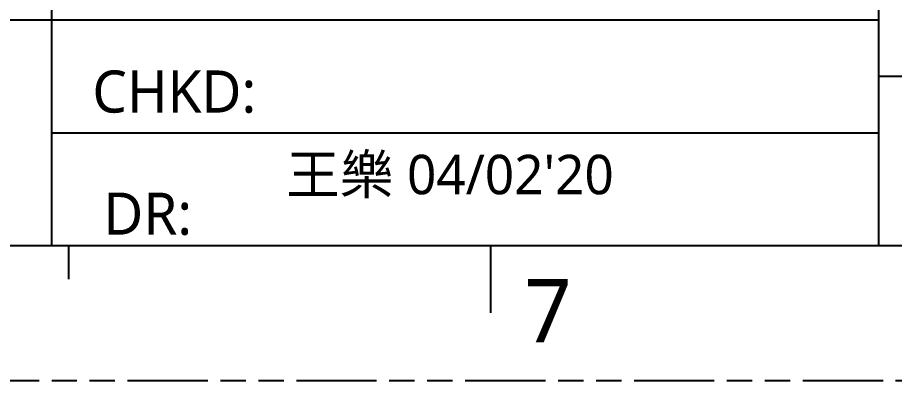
# Model space of a CAD drawing. Header units: millimetres. Extents: x 2296 to 3738, y 887 to 1467.
# Drawn here: x 3484.9 to 3588.9, y 886.6 to 929.6 of the extents above; entities that cross this region are included whole.
import ezdxf

# ---------------------------------------------------------------- set-up
doc = ezdxf.new("R2010")
doc.units = ezdxf.units.MM
doc.linetypes.add('PHANTOM', pattern=[29.5, 9.5, -1.5, 3, -1.5, 3, -1.5, 9.5])
doc.layers.add('02 Tray  平面圖', color=82, linetype='Continuous', lineweight=18)
doc.layers.add('07 標題及版別', color=140, linetype='Continuous')
doc.layers.add('0PAPERF', color=2, linetype='PHANTOM')
doc.styles.add('CHINE', font='')
doc.styles.get("Standard").update_dxf_attribs({"font": 'txt', "bigfont": 'gbcbig.shx'})
doc.styles.get('CHINE').set_extended_font_data('微軟正黑體')

msp = doc.modelspace()

# ---------------------------------------------------------------- linework, layer by layer
for p, q in [((3488.99559, 902.57464), (3488.99559, 994.57464)), ((3586.99559, 902.57464), (3586.99559, 966.57464)), ((3586.99559, 929.24131), (3438.99559, 929.24131)), ((3712.99559, 922.57464), (3586.99559, 922.57464)), ((3488.99559, 915.90798), (3586.99559, 915.90798)), ((2940.99559, 902.57464), (3712.99559, 902.57464)), ((3490.99559, 902.57464), (3490.99559, 898.57464)), ((3540.99559, 902.57464), (3540.99559, 894.57464))]:
    msp.add_line(p, q)
at = {"layer": '0PAPERF'}
msp.add_line((2917.99276, 886.57464), (3738.20146, 886.57464), dxfattribs=at)

# ---------------------------------------------------------------- texts
at = {"ltscale": 20, "char_height": 4.9868, "attachment_point": 1}
for s, insert, width in [('{\\fMicrosoft JhengHei|b0|i0|c136|p34;CHKD:}', (3493.80436, 923.28305), 25.7709542), ('{\\fMicrosoft JhengHei|b0|i0|c136|p34;DR:}', (3495.10864, 908.82175), 15.7500248)]:
    msp.add_mtext(s, dxfattribs=dict(at, insert=insert, width=width))
at = {"layer": '02 Tray  平面圖', "insert": (3545.00683, 898.57782), "char_height": 7.5, "width": 128.0992165, "attachment_point": 1, "style": 'CHINE'}
msp.add_mtext('{\\fMicrosoft JhengHei|b0|i0|c136|p49;\\C0;7}', dxfattribs=at)
at = {"layer": '07 標題及版別', "lineweight": 9, "insert": (3516.77454, 913.29451), "char_height": 4.6690416, "width": 65.1118023, "attachment_point": 1, "style": 'CHINE'}
msp.add_mtext("{\\fMicrosoft JhengHei|b0|i0|c136|p65;王樂 04/02'20}", dxfattribs=at)

doc.saveas('drawing.dxf')
